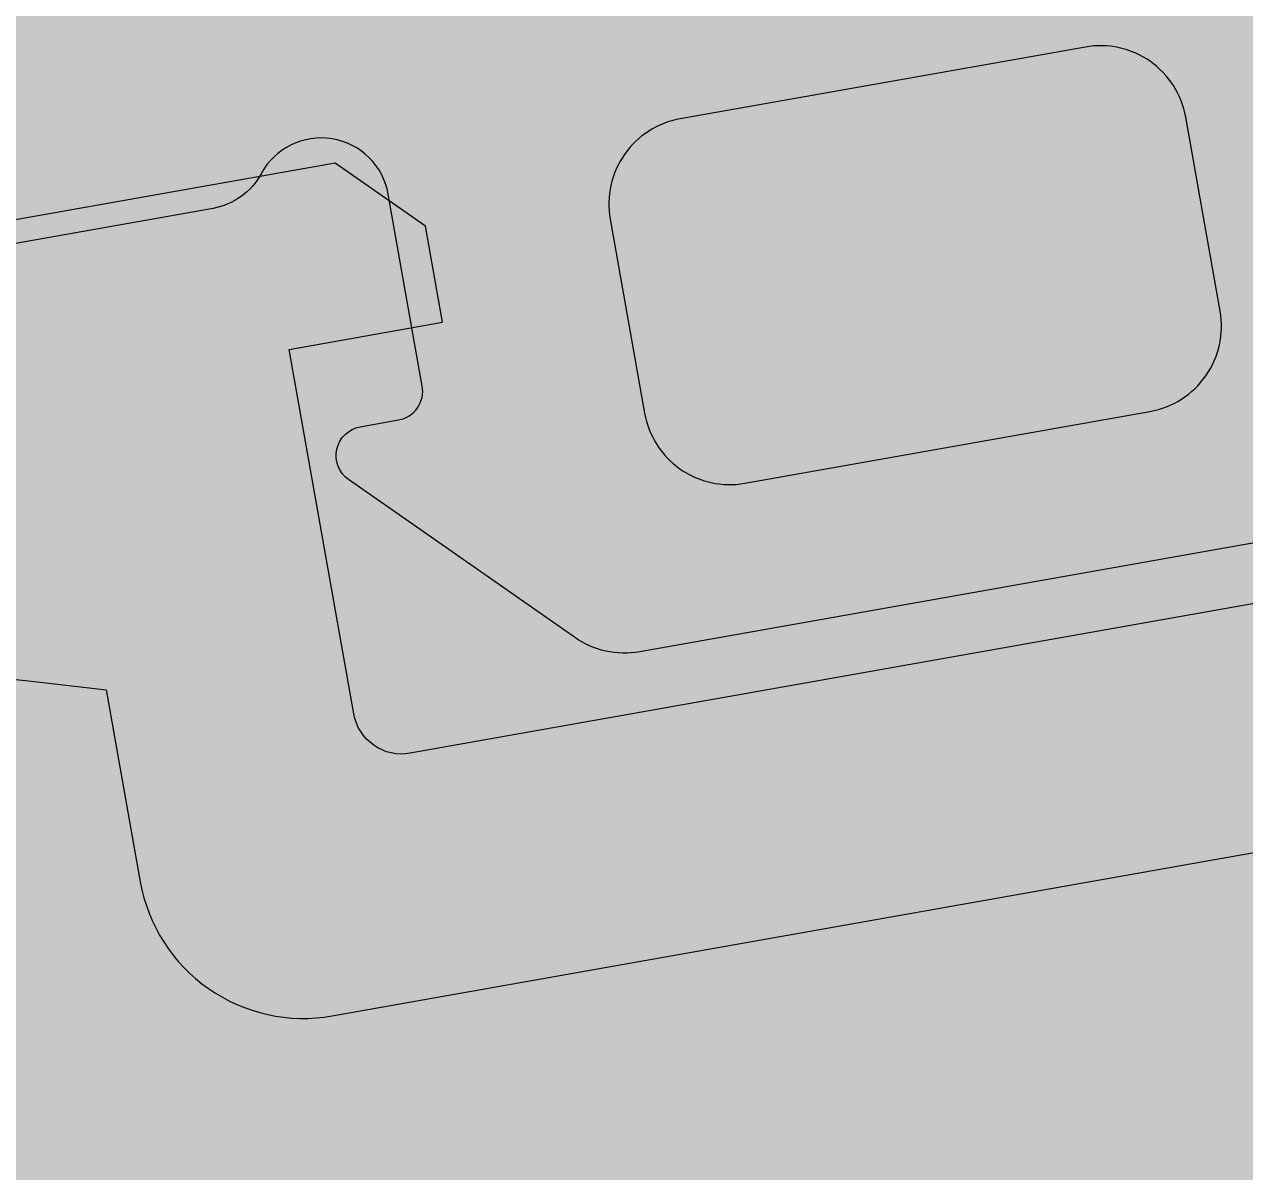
# Model space of a CAD drawing. Header units: millimetres. Extents: x 0 to 9483559, y -180456 to 305735.
# Drawn here: x 457304.74 to 457312.38, y 26991.91 to 26999.09 of the extents above; entities that cross this region are included whole.
import ezdxf
from ezdxf.enums import TextEntityAlignment as Align

# ---------------------------------------------------------------- set-up
doc = ezdxf.new("R2018")
doc.units = ezdxf.units.MM
for name, color, linetype, lineweight in [('АР_Маркер экспликации', 239, 'Continuous', 13), ('АР_Номер помещения', 250, 'Continuous', 9), ('АР_Размеры', 175, 'Continuous', 9), ('АР_Сущ Несущая стена', 250, 'Continuous', 50)]:
    doc.layers.add(name, color=color, linetype=linetype, lineweight=lineweight)
doc.layers.add('АР_Названия помещений', color=124, linetype='Continuous', lineweight=5, plot=False)
doc.layers.add('АР_Помещения_площадь', color=19, linetype='Continuous', lineweight=9, plot=False)
doc.styles.add('ISOCPEUR', font='', dxfattribs={"height": 250})
doc.styles.get("Standard").update_dxf_attribs({"font": 'GOST.TTF'})
doc.styles.get('ISOCPEUR').set_extended_font_data('ISOCPEUR', italic=True)

# ---------------------------------------------------------------- blocks, each defined once
blk = doc.blocks.new('*U333')
at = {"color": 7, "style": 'ISOCPEUR', "width": 0.7, "flags": 1}
blk.add_attdef('КАТЕГОРИЯ', (-499.1655, -2092.1864), '', height=250, dxfattribs=at)
at = {"layer": 'АР_Номер помещения', "color": 7, "style": 'ISOCPEUR', "width": 0.7}
blk.add_attdef('НОМЕР_ПОМЕЩЕНИЯ', text='', height=300, dxfattribs=at).set_placement((-13874.5004, 6637.5515), align=Align.MIDDLE_CENTER)
at = {"layer": 'АР_Помещения_площадь', "color": 7, "lineweight": 30, "width": 0.7, "flags": 104}
blk.add_attdef('ИМЯ_ПОМЕЩЕНИЯ', text='', height=100, dxfattribs=at).set_placement((157.6277, 1217.1414), align=Align.MIDDLE_CENTER)
at = {"layer": 'АР_Помещения_площадь', "color": 7, "style": 'ISOCPEUR', "width": 0.7}
blk.add_attdef('ПЛОЩАДЬ_ПОМЕЩЕНИЯ', text='', height=200, dxfattribs=at).set_placement((-12654.5821, 407.6716), align=Align.MIDDLE_RIGHT)
blk = doc.blocks.new('*U327')
at = {"color": 7, "style": 'ISOCPEUR', "width": 0.7, "flags": 1}
blk.add_attdef('КАТЕГОРИЯ', (-499.1655, -2092.1864), '', height=250, dxfattribs=at)
at = {"layer": 'АР_Номер помещения', "color": 7, "style": 'ISOCPEUR', "width": 0.7}
blk.add_attdef('НОМЕР_ПОМЕЩЕНИЯ', text='', height=300, dxfattribs=at).set_placement((-17424.9012, 1870.773), align=Align.MIDDLE_CENTER)
at = {"layer": 'АР_Помещения_площадь', "color": 7, "lineweight": 30, "width": 0.7, "flags": 104}
blk.add_attdef('ИМЯ_ПОМЕЩЕНИЯ', text='', height=100, dxfattribs=at).set_placement((157.6277, 1217.1414), align=Align.MIDDLE_CENTER)
at = {"layer": 'АР_Помещения_площадь', "color": 7, "style": 'ISOCPEUR', "width": 0.7}
blk.add_attdef('ПЛОЩАДЬ_ПОМЕЩЕНИЯ', text='', height=200, dxfattribs=at).set_placement((-12452.8113, 399.3563), align=Align.MIDDLE_RIGHT)

msp = doc.modelspace()

# ---------------------------------------------------------------- linework, layer by layer
at = {"layer": 'АР_Размеры', "color": 5, "lineweight": 9, "ltscale": 100, "transparency": 33554687}
for points in [[(457316.9275, 26989.6024), (457317.8209, 26994.3422, 0.249629), (457317.6749, 26994.8367), (457316.7844, 26995.6695, -0.267349), (457316.5249, 26996.6707), (457317.356, 26999.6659, 0.551224), (457317.009, 27000.0469), (457313.6475, 26999.4512), (457313.1324, 26998.8646), (457313.2388, 26998.2643), (457314.3193, 26998.4558), (457314.5959, 26996.8952, -0.414326), (457313.7562, 26995.6938), (457307.1534, 26994.5235, -0.414362), (457306.8001, 26994.7705), (457306.3958, 26997.0514), (457307.3562, 26997.2217), (457307.2498, 26997.8219), (457306.6845, 26998.217), (457267.0624, 26991.1945)], [(457316.9275, 26989.6024), (457317.8209, 26994.3422, 0.249629), (457317.6749, 26994.8367), (457316.7844, 26995.6695, -0.267349), (457316.5249, 26996.6707), (457317.356, 26999.6659, 0.551224), (457317.009, 27000.0469), (457313.6475, 26999.4512), (457313.1324, 26998.8646), (457313.2388, 26998.2643), (457314.3193, 26998.4558), (457314.5959, 26996.8952, -0.414326), (457313.7562, 26995.6938), (457307.1534, 26994.5235, -0.414362), (457306.8001, 26994.7705), (457306.3958, 26997.0514), (457307.3562, 26997.2217), (457307.2498, 26997.8219), (457306.6845, 26998.217), (457267.0624, 26991.1945)], [(457316.9275, 26989.6024), (457317.8209, 26994.3422, 0.249629), (457317.6749, 26994.8367), (457316.7844, 26995.6695, -0.267349), (457316.5249, 26996.6707), (457317.356, 26999.6659, 0.551224), (457317.009, 27000.0469), (457313.6475, 26999.4512), (457313.1324, 26998.8646), (457313.2388, 26998.2643), (457314.3193, 26998.4558), (457314.5959, 26996.8952, -0.414326), (457313.7562, 26995.6938), (457307.1534, 26994.5235, -0.414362), (457306.8001, 26994.7705), (457306.3958, 26997.0514), (457307.3562, 26997.2217), (457307.2498, 26997.8219), (457306.6845, 26998.217), (457267.0624, 26991.1945)], [(457316.9275, 26989.6024), (457317.8209, 26994.3422, 0.249629), (457317.6749, 26994.8367), (457316.7844, 26995.6695, -0.267349), (457316.5249, 26996.6707), (457317.356, 26999.6659, 0.551224), (457317.009, 27000.0469), (457313.6475, 26999.4512), (457313.1324, 26998.8646), (457313.2388, 26998.2643), (457314.3193, 26998.4558), (457314.5959, 26996.8952, -0.414326), (457313.7562, 26995.6938), (457307.1534, 26994.5235, -0.414362), (457306.8001, 26994.7705), (457306.3958, 26997.0514), (457307.3562, 26997.2217), (457307.2498, 26997.8219), (457306.6845, 26998.217), (457267.0624, 26991.1945)], [(457316.9275, 26989.6024), (457317.8209, 26994.3422, 0.249629), (457317.6749, 26994.8367), (457316.7844, 26995.6695, -0.267349), (457316.5249, 26996.6707), (457317.356, 26999.6659, 0.551224), (457317.009, 27000.0469), (457313.6475, 26999.4512), (457313.1324, 26998.8646), (457313.2388, 26998.2643), (457314.3193, 26998.4558), (457314.5959, 26996.8952, -0.414326), (457313.7562, 26995.6938), (457307.1534, 26994.5235, -0.414362), (457306.8001, 26994.7705), (457306.3958, 26997.0514), (457307.3562, 26997.2217), (457307.2498, 26997.8219), (457306.6845, 26998.217), (457267.0624, 26991.1945)], [(457316.9275, 26989.6024), (457317.8209, 26994.3422, 0.249629), (457317.6749, 26994.8367), (457316.7844, 26995.6695, -0.267349), (457316.5249, 26996.6707), (457317.356, 26999.6659, 0.551224), (457317.009, 27000.0469), (457313.6475, 26999.4512), (457313.1324, 26998.8646), (457313.2388, 26998.2643), (457314.3193, 26998.4558), (457314.5959, 26996.8952, -0.414326), (457313.7562, 26995.6938), (457307.1534, 26994.5235, -0.414362), (457306.8001, 26994.7705), (457306.3958, 26997.0514), (457307.3562, 26997.2217), (457307.2498, 26997.8219), (457306.6845, 26998.217), (457267.0624, 26991.1945)], [(457316.9275, 26989.6024), (457317.8209, 26994.3422, 0.249629), (457317.6749, 26994.8367), (457316.7844, 26995.6695, -0.267349), (457316.5249, 26996.6707), (457317.356, 26999.6659, 0.551224), (457317.009, 27000.0469), (457313.6475, 26999.4512), (457313.1324, 26998.8646), (457313.2388, 26998.2643), (457314.3193, 26998.4558), (457314.5959, 26996.8952, -0.414326), (457313.7562, 26995.6938), (457307.1534, 26994.5235, -0.414362), (457306.8001, 26994.7705), (457306.3958, 26997.0514), (457307.3562, 26997.2217), (457307.2498, 26997.8219), (457306.6845, 26998.217), (457267.0624, 26991.1945)], [(457316.9275, 26989.6024), (457317.8209, 26994.3422, 0.249629), (457317.6749, 26994.8367), (457316.7844, 26995.6695, -0.267349), (457316.5249, 26996.6707), (457317.356, 26999.6659, 0.551224), (457317.009, 27000.0469), (457313.6475, 26999.4512), (457313.1324, 26998.8646), (457313.2388, 26998.2643), (457314.3193, 26998.4558), (457314.5959, 26996.8952, -0.414326), (457313.7562, 26995.6938), (457307.1534, 26994.5235, -0.414362), (457306.8001, 26994.7705), (457306.3958, 26997.0514), (457307.3562, 26997.2217), (457307.2498, 26997.8219), (457306.6845, 26998.217), (457267.0624, 26991.1945)], [(457316.9275, 26989.6024), (457317.8209, 26994.3422, 0.249629), (457317.6749, 26994.8367), (457316.7844, 26995.6695, -0.267349), (457316.5249, 26996.6707), (457317.356, 26999.6659, 0.551224), (457317.009, 27000.0469), (457313.6475, 26999.4512), (457313.1324, 26998.8646), (457313.2388, 26998.2643), (457314.3193, 26998.4558), (457314.5959, 26996.8952, -0.414326), (457313.7562, 26995.6938), (457307.1534, 26994.5235, -0.414362), (457306.8001, 26994.7705), (457306.3958, 26997.0514), (457307.3562, 26997.2217), (457307.2498, 26997.8219), (457306.6845, 26998.217), (457267.0624, 26991.1945)], [(457316.9275, 26989.6024), (457317.8209, 26994.3422, 0.249629), (457317.6749, 26994.8367), (457316.7844, 26995.6695, -0.267349), (457316.5249, 26996.6707), (457317.356, 26999.6659, 0.551224), (457317.009, 27000.0469), (457313.6475, 26999.4512), (457313.1324, 26998.8646), (457313.2388, 26998.2643), (457314.3193, 26998.4558), (457314.5959, 26996.8952, -0.414326), (457313.7562, 26995.6938), (457307.1534, 26994.5235, -0.414362), (457306.8001, 26994.7705), (457306.3958, 26997.0514), (457307.3562, 26997.2217), (457307.2498, 26997.8219), (457306.6845, 26998.217), (457267.0624, 26991.1945)], [(457316.9275, 26989.6024), (457317.8209, 26994.3422, 0.249629), (457317.6749, 26994.8367), (457316.7844, 26995.6695, -0.267349), (457316.5249, 26996.6707), (457317.356, 26999.6659, 0.551224), (457317.009, 27000.0469), (457313.6475, 26999.4512), (457313.1324, 26998.8646), (457313.2388, 26998.2643), (457314.3193, 26998.4558), (457314.5959, 26996.8952, -0.414326), (457313.7562, 26995.6938), (457307.1534, 26994.5235, -0.414362), (457306.8001, 26994.7705), (457306.3958, 26997.0514), (457307.3562, 26997.2217), (457307.2498, 26997.8219), (457306.6845, 26998.217), (457267.0624, 26991.1945)], [(457316.9275, 26989.6024), (457317.8209, 26994.3422, 0.249629), (457317.6749, 26994.8367), (457316.7844, 26995.6695, -0.267349), (457316.5249, 26996.6707), (457317.356, 26999.6659, 0.551224), (457317.009, 27000.0469), (457313.6475, 26999.4512), (457313.1324, 26998.8646), (457313.2388, 26998.2643), (457314.3193, 26998.4558), (457314.5959, 26996.8952, -0.414326), (457313.7562, 26995.6938), (457307.1534, 26994.5235, -0.414362), (457306.8001, 26994.7705), (457306.3958, 26997.0514), (457307.3562, 26997.2217), (457307.2498, 26997.8219), (457306.6845, 26998.217), (457267.0624, 26991.1945)], [(457316.9275, 26989.6024), (457317.8209, 26994.3422, 0.249629), (457317.6749, 26994.8367), (457316.7844, 26995.6695, -0.267349), (457316.5249, 26996.6707), (457317.356, 26999.6659, 0.551224), (457317.009, 27000.0469), (457313.6475, 26999.4512), (457313.1324, 26998.8646), (457313.2388, 26998.2643), (457314.3193, 26998.4558), (457314.5959, 26996.8952, -0.414326), (457313.7562, 26995.6938), (457307.1534, 26994.5235, -0.414362), (457306.8001, 26994.7705), (457306.3958, 26997.0514), (457307.3562, 26997.2217), (457307.2498, 26997.8219), (457306.6845, 26998.217), (457267.0624, 26991.1945)], [(457316.9275, 26989.6024), (457317.8209, 26994.3422, 0.249629), (457317.6749, 26994.8367), (457316.7844, 26995.6695, -0.267349), (457316.5249, 26996.6707), (457317.356, 26999.6659, 0.551224), (457317.009, 27000.0469), (457313.6475, 26999.4512), (457313.1324, 26998.8646), (457313.2388, 26998.2643), (457314.3193, 26998.4558), (457314.5959, 26996.8952, -0.414326), (457313.7562, 26995.6938), (457307.1534, 26994.5235, -0.414362), (457306.8001, 26994.7705), (457306.3958, 26997.0514), (457307.3562, 26997.2217), (457307.2498, 26997.8219), (457306.6845, 26998.217), (457267.0624, 26991.1945)], [(457316.9275, 26989.6024), (457317.8209, 26994.3422, 0.249629), (457317.6749, 26994.8367), (457316.7844, 26995.6695, -0.267349), (457316.5249, 26996.6707), (457317.356, 26999.6659, 0.551224), (457317.009, 27000.0469), (457313.6475, 26999.4512), (457313.1324, 26998.8646), (457313.2388, 26998.2643), (457314.3193, 26998.4558), (457314.5959, 26996.8952, -0.414326), (457313.7562, 26995.6938), (457307.1534, 26994.5235, -0.414362), (457306.8001, 26994.7705), (457306.3958, 26997.0514), (457307.3562, 26997.2217), (457307.2498, 26997.8219), (457306.6845, 26998.217), (457267.0624, 26991.1945)], [(457316.9275, 26989.6024), (457317.8209, 26994.3422, 0.249629), (457317.6749, 26994.8367), (457316.7844, 26995.6695, -0.267349), (457316.5249, 26996.6707), (457317.356, 26999.6659, 0.551224), (457317.009, 27000.0469), (457313.6475, 26999.4512), (457313.1324, 26998.8646), (457313.2388, 26998.2643), (457314.3193, 26998.4558), (457314.5959, 26996.8952, -0.414326), (457313.7562, 26995.6938), (457307.1534, 26994.5235, -0.414362), (457306.8001, 26994.7705), (457306.3958, 26997.0514), (457307.3562, 26997.2217), (457307.2498, 26997.8219), (457306.6845, 26998.217), (457267.0624, 26991.1945)], [(457316.9275, 26989.6024), (457317.8209, 26994.3422, 0.249629), (457317.6749, 26994.8367), (457316.7844, 26995.6695, -0.267349), (457316.5249, 26996.6707), (457317.356, 26999.6659, 0.551224), (457317.009, 27000.0469), (457313.6475, 26999.4512), (457313.1324, 26998.8646), (457313.2388, 26998.2643), (457314.3193, 26998.4558), (457314.5959, 26996.8952, -0.414326), (457313.7562, 26995.6938), (457307.1534, 26994.5235, -0.414362), (457306.8001, 26994.7705), (457306.3958, 26997.0514), (457307.3562, 26997.2217), (457307.2498, 26997.8219), (457306.6845, 26998.217), (457267.0624, 26991.1945)], [(457316.9275, 26989.6024), (457317.8209, 26994.3422, 0.249629), (457317.6749, 26994.8367), (457316.7844, 26995.6695, -0.267349), (457316.5249, 26996.6707), (457317.356, 26999.6659, 0.551224), (457317.009, 27000.0469), (457313.6475, 26999.4512), (457313.1324, 26998.8646), (457313.2388, 26998.2643), (457314.3193, 26998.4558), (457314.5959, 26996.8952, -0.414326), (457313.7562, 26995.6938), (457307.1534, 26994.5235, -0.414362), (457306.8001, 26994.7705), (457306.3958, 26997.0514), (457307.3562, 26997.2217), (457307.2498, 26997.8219), (457306.6845, 26998.217), (457267.0624, 26991.1945)], [(457316.9275, 26989.6024), (457317.8209, 26994.3422, 0.249629), (457317.6749, 26994.8367), (457316.7844, 26995.6695, -0.267349), (457316.5249, 26996.6707), (457317.356, 26999.6659, 0.551224), (457317.009, 27000.0469), (457313.6475, 26999.4512), (457313.1324, 26998.8646), (457313.2388, 26998.2643), (457314.3193, 26998.4558), (457314.5959, 26996.8952, -0.414326), (457313.7562, 26995.6938), (457307.1534, 26994.5235, -0.414362), (457306.8001, 26994.7705), (457306.3958, 26997.0514), (457307.3562, 26997.2217), (457307.2498, 26997.8219), (457306.6845, 26998.217), (457267.0624, 26991.1945)], [(457316.9275, 26989.6024), (457317.8209, 26994.3422, 0.249629), (457317.6749, 26994.8367), (457316.7844, 26995.6695, -0.267349), (457316.5249, 26996.6707), (457317.356, 26999.6659, 0.551224), (457317.009, 27000.0469), (457313.6475, 26999.4512), (457313.1324, 26998.8646), (457313.2388, 26998.2643), (457314.3193, 26998.4558), (457314.5959, 26996.8952, -0.414326), (457313.7562, 26995.6938), (457307.1534, 26994.5235, -0.414362), (457306.8001, 26994.7705), (457306.3958, 26997.0514), (457307.3562, 26997.2217), (457307.2498, 26997.8219), (457306.6845, 26998.217), (457267.0624, 26991.1945)], [(457316.9275, 26989.6024), (457317.8209, 26994.3422, 0.249629), (457317.6749, 26994.8367), (457316.7844, 26995.6695, -0.267349), (457316.5249, 26996.6707), (457317.356, 26999.6659, 0.551224), (457317.009, 27000.0469), (457313.6475, 26999.4512), (457313.1324, 26998.8646), (457313.2388, 26998.2643), (457314.3193, 26998.4558), (457314.5959, 26996.8952, -0.414326), (457313.7562, 26995.6938), (457307.1534, 26994.5235, -0.414362), (457306.8001, 26994.7705), (457306.3958, 26997.0514), (457307.3562, 26997.2217), (457307.2498, 26997.8219), (457306.6845, 26998.217), (457267.0624, 26991.1945)], [(457316.9275, 26989.6024), (457317.8209, 26994.3422, 0.249629), (457317.6749, 26994.8367), (457316.7844, 26995.6695, -0.267349), (457316.5249, 26996.6707), (457317.356, 26999.6659, 0.551224), (457317.009, 27000.0469), (457313.6475, 26999.4512), (457313.1324, 26998.8646), (457313.2388, 26998.2643), (457314.3193, 26998.4558), (457314.5959, 26996.8952, -0.414326), (457313.7562, 26995.6938), (457307.1534, 26994.5235, -0.414362), (457306.8001, 26994.7705), (457306.3958, 26997.0514), (457307.3562, 26997.2217), (457307.2498, 26997.8219), (457306.6845, 26998.217), (457267.0624, 26991.1945)], [(457316.9275, 26989.6024), (457317.8209, 26994.3422, 0.249629), (457317.6749, 26994.8367), (457316.7844, 26995.6695, -0.267349), (457316.5249, 26996.6707), (457317.356, 26999.6659, 0.551224), (457317.009, 27000.0469), (457313.6475, 26999.4512), (457313.1324, 26998.8646), (457313.2388, 26998.2643), (457314.3193, 26998.4558), (457314.5959, 26996.8952, -0.414326), (457313.7562, 26995.6938), (457307.1534, 26994.5235, -0.414362), (457306.8001, 26994.7705), (457306.3958, 26997.0514), (457307.3562, 26997.2217), (457307.2498, 26997.8219), (457306.6845, 26998.217), (457267.0624, 26991.1945)], [(457316.9275, 26989.6024), (457317.8209, 26994.3422, 0.249629), (457317.6749, 26994.8367), (457316.7844, 26995.6695, -0.267349), (457316.5249, 26996.6707), (457317.356, 26999.6659, 0.551224), (457317.009, 27000.0469), (457313.6475, 26999.4512), (457313.1324, 26998.8646), (457313.2388, 26998.2643), (457314.3193, 26998.4558), (457314.5959, 26996.8952, -0.414326), (457313.7562, 26995.6938), (457307.1534, 26994.5235, -0.414362), (457306.8001, 26994.7705), (457306.3958, 26997.0514), (457307.3562, 26997.2217), (457307.2498, 26997.8219), (457306.6845, 26998.217), (457267.0624, 26991.1945)], [(457316.9275, 26989.6024), (457317.8209, 26994.3422, 0.249629), (457317.6749, 26994.8367), (457316.7844, 26995.6695, -0.267349), (457316.5249, 26996.6707), (457317.356, 26999.6659, 0.551224), (457317.009, 27000.0469), (457313.6475, 26999.4512), (457313.1324, 26998.8646), (457313.2388, 26998.2643), (457314.3193, 26998.4558), (457314.5959, 26996.8952, -0.414326), (457313.7562, 26995.6938), (457307.1534, 26994.5235, -0.414362), (457306.8001, 26994.7705), (457306.3958, 26997.0514), (457307.3562, 26997.2217), (457307.2498, 26997.8219), (457306.6845, 26998.217), (457267.0624, 26991.1945)], [(457316.9275, 26989.6024), (457317.8209, 26994.3422, 0.249629), (457317.6749, 26994.8367), (457316.7844, 26995.6695, -0.267349), (457316.5249, 26996.6707), (457317.356, 26999.6659, 0.551224), (457317.009, 27000.0469), (457313.6475, 26999.4512), (457313.1324, 26998.8646), (457313.2388, 26998.2643), (457314.3193, 26998.4558), (457314.5959, 26996.8952, -0.414326), (457313.7562, 26995.6938), (457307.1534, 26994.5235, -0.414362), (457306.8001, 26994.7705), (457306.3958, 26997.0514), (457307.3562, 26997.2217), (457307.2498, 26997.8219), (457306.6845, 26998.217), (457267.0624, 26991.1945)], [(457316.9275, 26989.6024), (457317.8209, 26994.3422, 0.249629), (457317.6749, 26994.8367), (457316.7844, 26995.6695, -0.267349), (457316.5249, 26996.6707), (457317.356, 26999.6659, 0.551224), (457317.009, 27000.0469), (457313.6475, 26999.4512), (457313.1324, 26998.8646), (457313.2388, 26998.2643), (457314.3193, 26998.4558), (457314.5959, 26996.8952, -0.414326), (457313.7562, 26995.6938), (457307.1534, 26994.5235, -0.414362), (457306.8001, 26994.7705), (457306.3958, 26997.0514), (457307.3562, 26997.2217), (457307.2498, 26997.8219), (457306.6845, 26998.217), (457267.0624, 26991.1945)], [(457316.9275, 26989.6024), (457317.8209, 26994.3422, 0.249629), (457317.6749, 26994.8367), (457316.7844, 26995.6695, -0.267349), (457316.5249, 26996.6707), (457317.356, 26999.6659, 0.551224), (457317.009, 27000.0469), (457313.6475, 26999.4512), (457313.1324, 26998.8646), (457313.2388, 26998.2643), (457314.3193, 26998.4558), (457314.5959, 26996.8952, -0.414326), (457313.7562, 26995.6938), (457307.1534, 26994.5235, -0.414362), (457306.8001, 26994.7705), (457306.3958, 26997.0514), (457307.3562, 26997.2217), (457307.2498, 26997.8219), (457306.6845, 26998.217), (457267.0624, 26991.1945)], [(457316.9275, 26989.6024), (457317.8209, 26994.3422, 0.249629), (457317.6749, 26994.8367), (457316.7844, 26995.6695, -0.267349), (457316.5249, 26996.6707), (457317.356, 26999.6659, 0.551224), (457317.009, 27000.0469), (457313.6475, 26999.4512), (457313.1324, 26998.8646), (457313.2388, 26998.2643), (457314.3193, 26998.4558), (457314.5959, 26996.8952, -0.414326), (457313.7562, 26995.6938), (457307.1534, 26994.5235, -0.414362), (457306.8001, 26994.7705), (457306.3958, 26997.0514), (457307.3562, 26997.2217), (457307.2498, 26997.8219), (457306.6845, 26998.217), (457267.0624, 26991.1945)], [(457316.9275, 26989.6024), (457317.8209, 26994.3422, 0.249629), (457317.6749, 26994.8367), (457316.7844, 26995.6695, -0.267349), (457316.5249, 26996.6707), (457317.356, 26999.6659, 0.551224), (457317.009, 27000.0469), (457313.6475, 26999.4512), (457313.1324, 26998.8646), (457313.2388, 26998.2643), (457314.3193, 26998.4558), (457314.5959, 26996.8952, -0.414326), (457313.7562, 26995.6938), (457307.1534, 26994.5235, -0.414362), (457306.8001, 26994.7705), (457306.3958, 26997.0514), (457307.3562, 26997.2217), (457307.2498, 26997.8219), (457306.6845, 26998.217), (457267.0624, 26991.1945)], [(457316.9275, 26989.6024), (457317.8209, 26994.3422, 0.249629), (457317.6749, 26994.8367), (457316.7844, 26995.6695, -0.267349), (457316.5249, 26996.6707), (457317.356, 26999.6659, 0.551224), (457317.009, 27000.0469), (457313.6475, 26999.4512), (457313.1324, 26998.8646), (457313.2388, 26998.2643), (457314.3193, 26998.4558), (457314.5959, 26996.8952, -0.414326), (457313.7562, 26995.6938), (457307.1534, 26994.5235, -0.414362), (457306.8001, 26994.7705), (457306.3958, 26997.0514), (457307.3562, 26997.2217), (457307.2498, 26997.8219), (457306.6845, 26998.217), (457267.0624, 26991.1945)], [(457316.9275, 26989.6024), (457317.8209, 26994.3422, 0.249629), (457317.6749, 26994.8367), (457316.7844, 26995.6695, -0.267349), (457316.5249, 26996.6707), (457317.356, 26999.6659, 0.551224), (457317.009, 27000.0469), (457313.6475, 26999.4512), (457313.1324, 26998.8646), (457313.2388, 26998.2643), (457314.3193, 26998.4558), (457314.5959, 26996.8952, -0.414326), (457313.7562, 26995.6938), (457307.1534, 26994.5235, -0.414362), (457306.8001, 26994.7705), (457306.3958, 26997.0514), (457307.3562, 26997.2217), (457307.2498, 26997.8219), (457306.6845, 26998.217), (457267.0624, 26991.1945)], [(457312.6726, 26995.8826), (457308.5909, 26995.1592, -0.198883), (457308.1808, 26995.2497), (457306.7676, 26996.2375, -0.668339), (457306.8404, 26996.5675), (457307.0805, 26996.61, 0.4144), (457307.2287, 26996.822), (457307.0159, 26998.0225, 0.710202), (457306.2204, 26998.1512, -0.228696), (457305.9196, 26997.9341), (457296.7461, 26996.3083, -0.414362)], [(457312.6726, 26995.8826), (457308.5909, 26995.1592, -0.198883), (457308.1808, 26995.2497), (457306.7676, 26996.2375, -0.668339), (457306.8404, 26996.5675), (457307.0805, 26996.61, 0.4144), (457307.2287, 26996.822), (457307.0159, 26998.0225, 0.710202), (457306.2204, 26998.1512, -0.228696), (457305.9196, 26997.9341), (457296.7461, 26996.3083, -0.414362)], [(457312.6726, 26995.8826), (457308.5909, 26995.1592, -0.198883), (457308.1808, 26995.2497), (457306.7676, 26996.2375, -0.668339), (457306.8404, 26996.5675), (457307.0805, 26996.61, 0.4144), (457307.2287, 26996.822), (457307.0159, 26998.0225, 0.710202), (457306.2204, 26998.1512, -0.228696), (457305.9196, 26997.9341), (457296.7461, 26996.3083, -0.414362)], [(457312.6726, 26995.8826), (457308.5909, 26995.1592, -0.198883), (457308.1808, 26995.2497), (457306.7676, 26996.2375, -0.668339), (457306.8404, 26996.5675), (457307.0805, 26996.61, 0.4144), (457307.2287, 26996.822), (457307.0159, 26998.0225, 0.710202), (457306.2204, 26998.1512, -0.228696), (457305.9196, 26997.9341), (457296.7461, 26996.3083, -0.414362)], [(457312.6726, 26995.8826), (457308.5909, 26995.1592, -0.198883), (457308.1808, 26995.2497), (457306.7676, 26996.2375, -0.668339), (457306.8404, 26996.5675), (457307.0805, 26996.61, 0.4144), (457307.2287, 26996.822), (457307.0159, 26998.0225, 0.710202), (457306.2204, 26998.1512, -0.228696), (457305.9196, 26997.9341), (457296.7461, 26996.3083, -0.414362)], [(457312.6726, 26995.8826), (457308.5909, 26995.1592, -0.198883), (457308.1808, 26995.2497), (457306.7676, 26996.2375, -0.668339), (457306.8404, 26996.5675), (457307.0805, 26996.61, 0.4144), (457307.2287, 26996.822), (457307.0159, 26998.0225, 0.710202), (457306.2204, 26998.1512, -0.228696), (457305.9196, 26997.9341), (457296.7461, 26996.3083, -0.414362)], [(457312.6726, 26995.8826), (457308.5909, 26995.1592, -0.198883), (457308.1808, 26995.2497), (457306.7676, 26996.2375, -0.668339), (457306.8404, 26996.5675), (457307.0805, 26996.61, 0.4144), (457307.2287, 26996.822), (457307.0159, 26998.0225, 0.710202), (457306.2204, 26998.1512, -0.228696), (457305.9196, 26997.9341), (457296.7461, 26996.3083, -0.414362)], [(457312.6726, 26995.8826), (457308.5909, 26995.1592, -0.198883), (457308.1808, 26995.2497), (457306.7676, 26996.2375, -0.668339), (457306.8404, 26996.5675), (457307.0805, 26996.61, 0.4144), (457307.2287, 26996.822), (457307.0159, 26998.0225, 0.710202), (457306.2204, 26998.1512, -0.228696), (457305.9196, 26997.9341), (457296.7461, 26996.3083, -0.414362)], [(457312.6726, 26995.8826), (457308.5909, 26995.1592, -0.198883), (457308.1808, 26995.2497), (457306.7676, 26996.2375, -0.668339), (457306.8404, 26996.5675), (457307.0805, 26996.61, 0.4144), (457307.2287, 26996.822), (457307.0159, 26998.0225, 0.710202), (457306.2204, 26998.1512, -0.228696), (457305.9196, 26997.9341), (457296.7461, 26996.3083, -0.414362)], [(457312.6726, 26995.8826), (457308.5909, 26995.1592, -0.198883), (457308.1808, 26995.2497), (457306.7676, 26996.2375, -0.668339), (457306.8404, 26996.5675), (457307.0805, 26996.61, 0.4144), (457307.2287, 26996.822), (457307.0159, 26998.0225, 0.710202), (457306.2204, 26998.1512, -0.228696), (457305.9196, 26997.9341), (457296.7461, 26996.3083, -0.414362)], [(457312.6726, 26995.8826), (457308.5909, 26995.1592, -0.198883), (457308.1808, 26995.2497), (457306.7676, 26996.2375, -0.668339), (457306.8404, 26996.5675), (457307.0805, 26996.61, 0.4144), (457307.2287, 26996.822), (457307.0159, 26998.0225, 0.710202), (457306.2204, 26998.1512, -0.228696), (457305.9196, 26997.9341), (457296.7461, 26996.3083, -0.414362)], [(457312.6726, 26995.8826), (457308.5909, 26995.1592, -0.198883), (457308.1808, 26995.2497), (457306.7676, 26996.2375, -0.668339), (457306.8404, 26996.5675), (457307.0805, 26996.61, 0.4144), (457307.2287, 26996.822), (457307.0159, 26998.0225, 0.710202), (457306.2204, 26998.1512, -0.228696), (457305.9196, 26997.9341), (457296.7461, 26996.3083, -0.414362)], [(457312.6726, 26995.8826), (457308.5909, 26995.1592, -0.198883), (457308.1808, 26995.2497), (457306.7676, 26996.2375, -0.668339), (457306.8404, 26996.5675), (457307.0805, 26996.61, 0.4144), (457307.2287, 26996.822), (457307.0159, 26998.0225, 0.710202), (457306.2204, 26998.1512, -0.228696), (457305.9196, 26997.9341), (457296.7461, 26996.3083, -0.414362)], [(457312.6726, 26995.8826), (457308.5909, 26995.1592, -0.198883), (457308.1808, 26995.2497), (457306.7676, 26996.2375, -0.668339), (457306.8404, 26996.5675), (457307.0805, 26996.61, 0.4144), (457307.2287, 26996.822), (457307.0159, 26998.0225, 0.710202), (457306.2204, 26998.1512, -0.228696), (457305.9196, 26997.9341), (457296.7461, 26996.3083, -0.414362)], [(457312.6726, 26995.8826), (457308.5909, 26995.1592, -0.198883), (457308.1808, 26995.2497), (457306.7676, 26996.2375, -0.668339), (457306.8404, 26996.5675), (457307.0805, 26996.61, 0.4144), (457307.2287, 26996.822), (457307.0159, 26998.0225, 0.710202), (457306.2204, 26998.1512, -0.228696), (457305.9196, 26997.9341), (457296.7461, 26996.3083, -0.414362)], [(457312.6726, 26995.8826), (457308.5909, 26995.1592, -0.198883), (457308.1808, 26995.2497), (457306.7676, 26996.2375, -0.668339), (457306.8404, 26996.5675), (457307.0805, 26996.61, 0.4144), (457307.2287, 26996.822), (457307.0159, 26998.0225, 0.710202), (457306.2204, 26998.1512, -0.228696), (457305.9196, 26997.9341), (457296.7461, 26996.3083, -0.414362)], [(457312.6726, 26995.8826), (457308.5909, 26995.1592, -0.198883), (457308.1808, 26995.2497), (457306.7676, 26996.2375, -0.668339), (457306.8404, 26996.5675), (457307.0805, 26996.61, 0.4144), (457307.2287, 26996.822), (457307.0159, 26998.0225, 0.710202), (457306.2204, 26998.1512, -0.228696), (457305.9196, 26997.9341), (457296.7461, 26996.3083, -0.414362)], [(457312.6726, 26995.8826), (457308.5909, 26995.1592, -0.198883), (457308.1808, 26995.2497), (457306.7676, 26996.2375, -0.668339), (457306.8404, 26996.5675), (457307.0805, 26996.61, 0.4144), (457307.2287, 26996.822), (457307.0159, 26998.0225, 0.710202), (457306.2204, 26998.1512, -0.228696), (457305.9196, 26997.9341), (457296.7461, 26996.3083, -0.414362)], [(457312.6726, 26995.8826), (457308.5909, 26995.1592, -0.198883), (457308.1808, 26995.2497), (457306.7676, 26996.2375, -0.668339), (457306.8404, 26996.5675), (457307.0805, 26996.61, 0.4144), (457307.2287, 26996.822), (457307.0159, 26998.0225, 0.710202), (457306.2204, 26998.1512, -0.228696), (457305.9196, 26997.9341), (457296.7461, 26996.3083, -0.414362)], [(457312.6726, 26995.8826), (457308.5909, 26995.1592, -0.198883), (457308.1808, 26995.2497), (457306.7676, 26996.2375, -0.668339), (457306.8404, 26996.5675), (457307.0805, 26996.61, 0.4144), (457307.2287, 26996.822), (457307.0159, 26998.0225, 0.710202), (457306.2204, 26998.1512, -0.228696), (457305.9196, 26997.9341), (457296.7461, 26996.3083, -0.414362)], [(457312.6726, 26995.8826), (457308.5909, 26995.1592, -0.198883), (457308.1808, 26995.2497), (457306.7676, 26996.2375, -0.668339), (457306.8404, 26996.5675), (457307.0805, 26996.61, 0.4144), (457307.2287, 26996.822), (457307.0159, 26998.0225, 0.710202), (457306.2204, 26998.1512, -0.228696), (457305.9196, 26997.9341), (457296.7461, 26996.3083, -0.414362)], [(457312.6726, 26995.8826), (457308.5909, 26995.1592, -0.198883), (457308.1808, 26995.2497), (457306.7676, 26996.2375, -0.668339), (457306.8404, 26996.5675), (457307.0805, 26996.61, 0.4144), (457307.2287, 26996.822), (457307.0159, 26998.0225, 0.710202), (457306.2204, 26998.1512, -0.228696), (457305.9196, 26997.9341), (457296.7461, 26996.3083, -0.414362)], [(457312.6726, 26995.8826), (457308.5909, 26995.1592, -0.198883), (457308.1808, 26995.2497), (457306.7676, 26996.2375, -0.668339), (457306.8404, 26996.5675), (457307.0805, 26996.61, 0.4144), (457307.2287, 26996.822), (457307.0159, 26998.0225, 0.710202), (457306.2204, 26998.1512, -0.228696), (457305.9196, 26997.9341), (457296.7461, 26996.3083, -0.414362)], [(457312.6726, 26995.8826), (457308.5909, 26995.1592, -0.198883), (457308.1808, 26995.2497), (457306.7676, 26996.2375, -0.668339), (457306.8404, 26996.5675), (457307.0805, 26996.61, 0.4144), (457307.2287, 26996.822), (457307.0159, 26998.0225, 0.710202), (457306.2204, 26998.1512, -0.228696), (457305.9196, 26997.9341), (457296.7461, 26996.3083, -0.414362)], [(457312.6726, 26995.8826), (457308.5909, 26995.1592, -0.198883), (457308.1808, 26995.2497), (457306.7676, 26996.2375, -0.668339), (457306.8404, 26996.5675), (457307.0805, 26996.61, 0.4144), (457307.2287, 26996.822), (457307.0159, 26998.0225, 0.710202), (457306.2204, 26998.1512, -0.228696), (457305.9196, 26997.9341), (457296.7461, 26996.3083, -0.414362)], [(457312.6726, 26995.8826), (457308.5909, 26995.1592, -0.198883), (457308.1808, 26995.2497), (457306.7676, 26996.2375, -0.668339), (457306.8404, 26996.5675), (457307.0805, 26996.61, 0.4144), (457307.2287, 26996.822), (457307.0159, 26998.0225, 0.710202), (457306.2204, 26998.1512, -0.228696), (457305.9196, 26997.9341), (457296.7461, 26996.3083, -0.414362)], [(457312.6726, 26995.8826), (457308.5909, 26995.1592, -0.198883), (457308.1808, 26995.2497), (457306.7676, 26996.2375, -0.668339), (457306.8404, 26996.5675), (457307.0805, 26996.61, 0.4144), (457307.2287, 26996.822), (457307.0159, 26998.0225, 0.710202), (457306.2204, 26998.1512, -0.228696), (457305.9196, 26997.9341), (457296.7461, 26996.3083, -0.414362)], [(457312.6726, 26995.8826), (457308.5909, 26995.1592, -0.198883), (457308.1808, 26995.2497), (457306.7676, 26996.2375, -0.668339), (457306.8404, 26996.5675), (457307.0805, 26996.61, 0.4144), (457307.2287, 26996.822), (457307.0159, 26998.0225, 0.710202), (457306.2204, 26998.1512, -0.228696), (457305.9196, 26997.9341), (457296.7461, 26996.3083, -0.414362)], [(457312.6726, 26995.8826), (457308.5909, 26995.1592, -0.198883), (457308.1808, 26995.2497), (457306.7676, 26996.2375, -0.668339), (457306.8404, 26996.5675), (457307.0805, 26996.61, 0.4144), (457307.2287, 26996.822), (457307.0159, 26998.0225, 0.710202), (457306.2204, 26998.1512, -0.228696), (457305.9196, 26997.9341), (457296.7461, 26996.3083, -0.414362)], [(457312.6726, 26995.8826), (457308.5909, 26995.1592, -0.198883), (457308.1808, 26995.2497), (457306.7676, 26996.2375, -0.668339), (457306.8404, 26996.5675), (457307.0805, 26996.61, 0.4144), (457307.2287, 26996.822), (457307.0159, 26998.0225, 0.710202), (457306.2204, 26998.1512, -0.228696), (457305.9196, 26997.9341), (457296.7461, 26996.3083, -0.414362)], [(457312.6726, 26995.8826), (457308.5909, 26995.1592, -0.198883), (457308.1808, 26995.2497), (457306.7676, 26996.2375, -0.668339), (457306.8404, 26996.5675), (457307.0805, 26996.61, 0.4144), (457307.2287, 26996.822), (457307.0159, 26998.0225, 0.710202), (457306.2204, 26998.1512, -0.228696), (457305.9196, 26997.9341), (457296.7461, 26996.3083, -0.414362)], [(457277.2407, 26991.0692), (457286.9649, 26992.7927), (457287.1412, 26993.1954), (457287.5651, 26992.8991), (457297.1693, 26994.6013, -0.082799), (457305.2514, 26994.9203), (457305.4642, 26993.7198, 0.414326), (457306.6656, 26992.8802), (457313.9887, 26994.1781, -0.414326), (457315.1901, 26993.3385), (457315.8498, 26989.6169, 0.827043)], [(457277.2407, 26991.0692), (457286.9649, 26992.7927), (457287.1412, 26993.1954), (457287.5651, 26992.8991), (457297.1693, 26994.6013, -0.082799), (457305.2514, 26994.9203), (457305.4642, 26993.7198, 0.414326), (457306.6656, 26992.8802), (457313.9887, 26994.1781, -0.414326), (457315.1901, 26993.3385), (457315.8498, 26989.6169, 0.827043)], [(457277.2407, 26991.0692), (457286.9649, 26992.7927), (457287.1412, 26993.1954), (457287.5651, 26992.8991), (457297.1693, 26994.6013, -0.082799), (457305.2514, 26994.9203), (457305.4642, 26993.7198, 0.414326), (457306.6656, 26992.8802), (457313.9887, 26994.1781, -0.414326), (457315.1901, 26993.3385), (457315.8498, 26989.6169, 0.827043)], [(457277.2407, 26991.0692), (457286.9649, 26992.7927), (457287.1412, 26993.1954), (457287.5651, 26992.8991), (457297.1693, 26994.6013, -0.082799), (457305.2514, 26994.9203), (457305.4642, 26993.7198, 0.414326), (457306.6656, 26992.8802), (457313.9887, 26994.1781, -0.414326), (457315.1901, 26993.3385), (457315.8498, 26989.6169, 0.827043)], [(457277.2407, 26991.0692), (457286.9649, 26992.7927), (457287.1412, 26993.1954), (457287.5651, 26992.8991), (457297.1693, 26994.6013, -0.082799), (457305.2514, 26994.9203), (457305.4642, 26993.7198, 0.414326), (457306.6656, 26992.8802), (457313.9887, 26994.1781, -0.414326), (457315.1901, 26993.3385), (457315.8498, 26989.6169, 0.827043)], [(457277.2407, 26991.0692), (457286.9649, 26992.7927), (457287.1412, 26993.1954), (457287.5651, 26992.8991), (457297.1693, 26994.6013, -0.082799), (457305.2514, 26994.9203), (457305.4642, 26993.7198, 0.414326), (457306.6656, 26992.8802), (457313.9887, 26994.1781, -0.414326), (457315.1901, 26993.3385), (457315.8498, 26989.6169, 0.827043)], [(457277.2407, 26991.0692), (457286.9649, 26992.7927), (457287.1412, 26993.1954), (457287.5651, 26992.8991), (457297.1693, 26994.6013, -0.082799), (457305.2514, 26994.9203), (457305.4642, 26993.7198, 0.414326), (457306.6656, 26992.8802), (457313.9887, 26994.1781, -0.414326), (457315.1901, 26993.3385), (457315.8498, 26989.6169, 0.827043)], [(457277.2407, 26991.0692), (457286.9649, 26992.7927), (457287.1412, 26993.1954), (457287.5651, 26992.8991), (457297.1693, 26994.6013, -0.082799), (457305.2514, 26994.9203), (457305.4642, 26993.7198, 0.414326), (457306.6656, 26992.8802), (457313.9887, 26994.1781, -0.414326), (457315.1901, 26993.3385), (457315.8498, 26989.6169, 0.827043)], [(457277.2407, 26991.0692), (457286.9649, 26992.7927), (457287.1412, 26993.1954), (457287.5651, 26992.8991), (457297.1693, 26994.6013, -0.082799), (457305.2514, 26994.9203), (457305.4642, 26993.7198, 0.414326), (457306.6656, 26992.8802), (457313.9887, 26994.1781, -0.414326), (457315.1901, 26993.3385), (457315.8498, 26989.6169, 0.827043)], [(457277.2407, 26991.0692), (457286.9649, 26992.7927), (457287.1412, 26993.1954), (457287.5651, 26992.8991), (457297.1693, 26994.6013, -0.082799), (457305.2514, 26994.9203), (457305.4642, 26993.7198, 0.414326), (457306.6656, 26992.8802), (457313.9887, 26994.1781, -0.414326), (457315.1901, 26993.3385), (457315.8498, 26989.6169, 0.827043)], [(457277.2407, 26991.0692), (457286.9649, 26992.7927), (457287.1412, 26993.1954), (457287.5651, 26992.8991), (457297.1693, 26994.6013, -0.082799), (457305.2514, 26994.9203), (457305.4642, 26993.7198, 0.414326), (457306.6656, 26992.8802), (457313.9887, 26994.1781, -0.414326), (457315.1901, 26993.3385), (457315.8498, 26989.6169, 0.827043)], [(457277.2407, 26991.0692), (457286.9649, 26992.7927), (457287.1412, 26993.1954), (457287.5651, 26992.8991), (457297.1693, 26994.6013, -0.082799), (457305.2514, 26994.9203), (457305.4642, 26993.7198, 0.414326), (457306.6656, 26992.8802), (457313.9887, 26994.1781, -0.414326), (457315.1901, 26993.3385), (457315.8498, 26989.6169, 0.827043)], [(457277.2407, 26991.0692), (457286.9649, 26992.7927), (457287.1412, 26993.1954), (457287.5651, 26992.8991), (457297.1693, 26994.6013, -0.082799), (457305.2514, 26994.9203), (457305.4642, 26993.7198, 0.414326), (457306.6656, 26992.8802), (457313.9887, 26994.1781, -0.414326), (457315.1901, 26993.3385), (457315.8498, 26989.6169, 0.827043)], [(457277.2407, 26991.0692), (457286.9649, 26992.7927), (457287.1412, 26993.1954), (457287.5651, 26992.8991), (457297.1693, 26994.6013, -0.082799), (457305.2514, 26994.9203), (457305.4642, 26993.7198, 0.414326), (457306.6656, 26992.8802), (457313.9887, 26994.1781, -0.414326), (457315.1901, 26993.3385), (457315.8498, 26989.6169, 0.827043)], [(457277.2407, 26991.0692), (457286.9649, 26992.7927), (457287.1412, 26993.1954), (457287.5651, 26992.8991), (457297.1693, 26994.6013, -0.082799), (457305.2514, 26994.9203), (457305.4642, 26993.7198, 0.414326), (457306.6656, 26992.8802), (457313.9887, 26994.1781, -0.414326), (457315.1901, 26993.3385), (457315.8498, 26989.6169, 0.827043)], [(457277.2407, 26991.0692), (457286.9649, 26992.7927), (457287.1412, 26993.1954), (457287.5651, 26992.8991), (457297.1693, 26994.6013, -0.082799), (457305.2514, 26994.9203), (457305.4642, 26993.7198, 0.414326), (457306.6656, 26992.8802), (457313.9887, 26994.1781, -0.414326), (457315.1901, 26993.3385), (457315.8498, 26989.6169, 0.827043)], [(457277.2407, 26991.0692), (457286.9649, 26992.7927), (457287.1412, 26993.1954), (457287.5651, 26992.8991), (457297.1693, 26994.6013, -0.082799), (457305.2514, 26994.9203), (457305.4642, 26993.7198, 0.414326), (457306.6656, 26992.8802), (457313.9887, 26994.1781, -0.414326), (457315.1901, 26993.3385), (457315.8498, 26989.6169, 0.827043)], [(457277.2407, 26991.0692), (457286.9649, 26992.7927), (457287.1412, 26993.1954), (457287.5651, 26992.8991), (457297.1693, 26994.6013, -0.082799), (457305.2514, 26994.9203), (457305.4642, 26993.7198, 0.414326), (457306.6656, 26992.8802), (457313.9887, 26994.1781, -0.414326), (457315.1901, 26993.3385), (457315.8498, 26989.6169, 0.827043)], [(457277.2407, 26991.0692), (457286.9649, 26992.7927), (457287.1412, 26993.1954), (457287.5651, 26992.8991), (457297.1693, 26994.6013, -0.082799), (457305.2514, 26994.9203), (457305.4642, 26993.7198, 0.414326), (457306.6656, 26992.8802), (457313.9887, 26994.1781, -0.414326), (457315.1901, 26993.3385), (457315.8498, 26989.6169, 0.827043)], [(457277.2407, 26991.0692), (457286.9649, 26992.7927), (457287.1412, 26993.1954), (457287.5651, 26992.8991), (457297.1693, 26994.6013, -0.082799), (457305.2514, 26994.9203), (457305.4642, 26993.7198, 0.414326), (457306.6656, 26992.8802), (457313.9887, 26994.1781, -0.414326), (457315.1901, 26993.3385), (457315.8498, 26989.6169, 0.827043)], [(457277.2407, 26991.0692), (457286.9649, 26992.7927), (457287.1412, 26993.1954), (457287.5651, 26992.8991), (457297.1693, 26994.6013, -0.082799), (457305.2514, 26994.9203), (457305.4642, 26993.7198, 0.414326), (457306.6656, 26992.8802), (457313.9887, 26994.1781, -0.414326), (457315.1901, 26993.3385), (457315.8498, 26989.6169, 0.827043)], [(457277.2407, 26991.0692), (457286.9649, 26992.7927), (457287.1412, 26993.1954), (457287.5651, 26992.8991), (457297.1693, 26994.6013, -0.082799), (457305.2514, 26994.9203), (457305.4642, 26993.7198, 0.414326), (457306.6656, 26992.8802), (457313.9887, 26994.1781, -0.414326), (457315.1901, 26993.3385), (457315.8498, 26989.6169, 0.827043)], [(457277.2407, 26991.0692), (457286.9649, 26992.7927), (457287.1412, 26993.1954), (457287.5651, 26992.8991), (457297.1693, 26994.6013, -0.082799), (457305.2514, 26994.9203), (457305.4642, 26993.7198, 0.414326), (457306.6656, 26992.8802), (457313.9887, 26994.1781, -0.414326), (457315.1901, 26993.3385), (457315.8498, 26989.6169, 0.827043)], [(457277.2407, 26991.0692), (457286.9649, 26992.7927), (457287.1412, 26993.1954), (457287.5651, 26992.8991), (457297.1693, 26994.6013, -0.082799), (457305.2514, 26994.9203), (457305.4642, 26993.7198, 0.414326), (457306.6656, 26992.8802), (457313.9887, 26994.1781, -0.414326), (457315.1901, 26993.3385), (457315.8498, 26989.6169, 0.827043)], [(457277.2407, 26991.0692), (457286.9649, 26992.7927), (457287.1412, 26993.1954), (457287.5651, 26992.8991), (457297.1693, 26994.6013, -0.082799), (457305.2514, 26994.9203), (457305.4642, 26993.7198, 0.414326), (457306.6656, 26992.8802), (457313.9887, 26994.1781, -0.414326), (457315.1901, 26993.3385), (457315.8498, 26989.6169, 0.827043)], [(457277.2407, 26991.0692), (457286.9649, 26992.7927), (457287.1412, 26993.1954), (457287.5651, 26992.8991), (457297.1693, 26994.6013, -0.082799), (457305.2514, 26994.9203), (457305.4642, 26993.7198, 0.414326), (457306.6656, 26992.8802), (457313.9887, 26994.1781, -0.414326), (457315.1901, 26993.3385), (457315.8498, 26989.6169, 0.827043)], [(457277.2407, 26991.0692), (457286.9649, 26992.7927), (457287.1412, 26993.1954), (457287.5651, 26992.8991), (457297.1693, 26994.6013, -0.082799), (457305.2514, 26994.9203), (457305.4642, 26993.7198, 0.414326), (457306.6656, 26992.8802), (457313.9887, 26994.1781, -0.414326), (457315.1901, 26993.3385), (457315.8498, 26989.6169, 0.827043)], [(457277.2407, 26991.0692), (457286.9649, 26992.7927), (457287.1412, 26993.1954), (457287.5651, 26992.8991), (457297.1693, 26994.6013, -0.082799), (457305.2514, 26994.9203), (457305.4642, 26993.7198, 0.414326), (457306.6656, 26992.8802), (457313.9887, 26994.1781, -0.414326), (457315.1901, 26993.3385), (457315.8498, 26989.6169, 0.827043)], [(457277.2407, 26991.0692), (457286.9649, 26992.7927), (457287.1412, 26993.1954), (457287.5651, 26992.8991), (457297.1693, 26994.6013, -0.082799), (457305.2514, 26994.9203), (457305.4642, 26993.7198, 0.414326), (457306.6656, 26992.8802), (457313.9887, 26994.1781, -0.414326), (457315.1901, 26993.3385), (457315.8498, 26989.6169, 0.827043)], [(457277.2407, 26991.0692), (457286.9649, 26992.7927), (457287.1412, 26993.1954), (457287.5651, 26992.8991), (457297.1693, 26994.6013, -0.082799), (457305.2514, 26994.9203), (457305.4642, 26993.7198, 0.414326), (457306.6656, 26992.8802), (457313.9887, 26994.1781, -0.414326), (457315.1901, 26993.3385), (457315.8498, 26989.6169, 0.827043)], [(457277.2407, 26991.0692), (457286.9649, 26992.7927), (457287.1412, 26993.1954), (457287.5651, 26992.8991), (457297.1693, 26994.6013, -0.082799), (457305.2514, 26994.9203), (457305.4642, 26993.7198, 0.414326), (457306.6656, 26992.8802), (457313.9887, 26994.1781, -0.414326), (457315.1901, 26993.3385), (457315.8498, 26989.6169, 0.827043)], [(457277.2407, 26991.0692), (457286.9649, 26992.7927), (457287.1412, 26993.1954), (457287.5651, 26992.8991), (457297.1693, 26994.6013, -0.082799), (457305.2514, 26994.9203), (457305.4642, 26993.7198, 0.414326), (457306.6656, 26992.8802), (457313.9887, 26994.1781, -0.414326), (457315.1901, 26993.3385), (457315.8498, 26989.6169, 0.827043)]]:
    msp.add_lwpolyline(points, format="xyb", dxfattribs=at)
at = {"layer": 'АР_Размеры', "color": 5, "lineweight": 9}
msp.add_lwpolyline([(457311.3787, 26998.9439), (457308.8435, 26998.4946, 0.414214), (457308.4048, 26997.8669), (457308.6201, 26996.6522, 0.414214), (457309.2478, 26996.2136), (457311.783, 26996.6629, 0.414214), (457312.2217, 26997.2906), (457312.0064, 26998.5053, 0.414214)], format="xyb", close=True, dxfattribs=at)
msp.add_lwpolyline([(457311.3787, 26998.9439), (457308.8435, 26998.4946, 0.414214), (457308.4048, 26997.8669), (457308.6201, 26996.6522, 0.414214), (457309.2478, 26996.2136), (457311.783, 26996.6629, 0.414214), (457312.2217, 26997.2906), (457312.0064, 26998.5053, 0.414214)], format="xyb", close=True, dxfattribs=at)
msp.add_lwpolyline([(457311.3787, 26998.9439), (457308.8435, 26998.4946, 0.414214), (457308.4048, 26997.8669), (457308.6201, 26996.6522, 0.414214), (457309.2478, 26996.2136), (457311.783, 26996.6629, 0.414214), (457312.2217, 26997.2906), (457312.0064, 26998.5053, 0.414214)], format="xyb", close=True, dxfattribs=at)
msp.add_lwpolyline([(457311.3787, 26998.9439), (457308.8435, 26998.4946, 0.414214), (457308.4048, 26997.8669), (457308.6201, 26996.6522, 0.414214), (457309.2478, 26996.2136), (457311.783, 26996.6629, 0.414214), (457312.2217, 26997.2906), (457312.0064, 26998.5053, 0.414214)], format="xyb", close=True, dxfattribs=at)
msp.add_lwpolyline([(457311.3787, 26998.9439), (457308.8435, 26998.4946, 0.414214), (457308.4048, 26997.8669), (457308.6201, 26996.6522, 0.414214), (457309.2478, 26996.2136), (457311.783, 26996.6629, 0.414214), (457312.2217, 26997.2906), (457312.0064, 26998.5053, 0.414214)], format="xyb", close=True, dxfattribs=at)
msp.add_lwpolyline([(457311.3787, 26998.9439), (457308.8435, 26998.4946, 0.414214), (457308.4048, 26997.8669), (457308.6201, 26996.6522, 0.414214), (457309.2478, 26996.2136), (457311.783, 26996.6629, 0.414214), (457312.2217, 26997.2906), (457312.0064, 26998.5053, 0.414214)], format="xyb", close=True, dxfattribs=at)
msp.add_lwpolyline([(457311.3787, 26998.9439), (457308.8435, 26998.4946, 0.414214), (457308.4048, 26997.8669), (457308.6201, 26996.6522, 0.414214), (457309.2478, 26996.2136), (457311.783, 26996.6629, 0.414214), (457312.2217, 26997.2906), (457312.0064, 26998.5053, 0.414214)], format="xyb", close=True, dxfattribs=at)
msp.add_lwpolyline([(457311.3787, 26998.9439), (457308.8435, 26998.4946, 0.414214), (457308.4048, 26997.8669), (457308.6201, 26996.6522, 0.414214), (457309.2478, 26996.2136), (457311.783, 26996.6629, 0.414214), (457312.2217, 26997.2906), (457312.0064, 26998.5053, 0.414214)], format="xyb", close=True, dxfattribs=at)
msp.add_lwpolyline([(457311.3787, 26998.9439), (457308.8435, 26998.4946, 0.414214), (457308.4048, 26997.8669), (457308.6201, 26996.6522, 0.414214), (457309.2478, 26996.2136), (457311.783, 26996.6629, 0.414214), (457312.2217, 26997.2906), (457312.0064, 26998.5053, 0.414214)], format="xyb", close=True, dxfattribs=at)
msp.add_lwpolyline([(457311.3787, 26998.9439), (457308.8435, 26998.4946, 0.414214), (457308.4048, 26997.8669), (457308.6201, 26996.6522, 0.414214), (457309.2478, 26996.2136), (457311.783, 26996.6629, 0.414214), (457312.2217, 26997.2906), (457312.0064, 26998.5053, 0.414214)], format="xyb", close=True, dxfattribs=at)
msp.add_lwpolyline([(457311.3787, 26998.9439), (457308.8435, 26998.4946, 0.414214), (457308.4048, 26997.8669), (457308.6201, 26996.6522, 0.414214), (457309.2478, 26996.2136), (457311.783, 26996.6629, 0.414214), (457312.2217, 26997.2906), (457312.0064, 26998.5053, 0.414214)], format="xyb", close=True, dxfattribs=at)
msp.add_lwpolyline([(457311.3787, 26998.9439), (457308.8435, 26998.4946, 0.414214), (457308.4048, 26997.8669), (457308.6201, 26996.6522, 0.414214), (457309.2478, 26996.2136), (457311.783, 26996.6629, 0.414214), (457312.2217, 26997.2906), (457312.0064, 26998.5053, 0.414214)], format="xyb", close=True, dxfattribs=at)
msp.add_lwpolyline([(457311.3787, 26998.9439), (457308.8435, 26998.4946, 0.414214), (457308.4048, 26997.8669), (457308.6201, 26996.6522, 0.414214), (457309.2478, 26996.2136), (457311.783, 26996.6629, 0.414214), (457312.2217, 26997.2906), (457312.0064, 26998.5053, 0.414214)], format="xyb", close=True, dxfattribs=at)
msp.add_lwpolyline([(457311.3787, 26998.9439), (457308.8435, 26998.4946, 0.414214), (457308.4048, 26997.8669), (457308.6201, 26996.6522, 0.414214), (457309.2478, 26996.2136), (457311.783, 26996.6629, 0.414214), (457312.2217, 26997.2906), (457312.0064, 26998.5053, 0.414214)], format="xyb", close=True, dxfattribs=at)
msp.add_lwpolyline([(457311.3787, 26998.9439), (457308.8435, 26998.4946, 0.414214), (457308.4048, 26997.8669), (457308.6201, 26996.6522, 0.414214), (457309.2478, 26996.2136), (457311.783, 26996.6629, 0.414214), (457312.2217, 26997.2906), (457312.0064, 26998.5053, 0.414214)], format="xyb", close=True, dxfattribs=at)
msp.add_lwpolyline([(457311.3787, 26998.9439), (457308.8435, 26998.4946, 0.414214), (457308.4048, 26997.8669), (457308.6201, 26996.6522, 0.414214), (457309.2478, 26996.2136), (457311.783, 26996.6629, 0.414214), (457312.2217, 26997.2906), (457312.0064, 26998.5053, 0.414214)], format="xyb", close=True, dxfattribs=at)
msp.add_lwpolyline([(457311.3787, 26998.9439), (457308.8435, 26998.4946, 0.414214), (457308.4048, 26997.8669), (457308.6201, 26996.6522, 0.414214), (457309.2478, 26996.2136), (457311.783, 26996.6629, 0.414214), (457312.2217, 26997.2906), (457312.0064, 26998.5053, 0.414214)], format="xyb", close=True, dxfattribs=at)
msp.add_lwpolyline([(457311.3787, 26998.9439), (457308.8435, 26998.4946, 0.414214), (457308.4048, 26997.8669), (457308.6201, 26996.6522, 0.414214), (457309.2478, 26996.2136), (457311.783, 26996.6629, 0.414214), (457312.2217, 26997.2906), (457312.0064, 26998.5053, 0.414214)], format="xyb", close=True, dxfattribs=at)
msp.add_lwpolyline([(457311.3787, 26998.9439), (457308.8435, 26998.4946, 0.414214), (457308.4048, 26997.8669), (457308.6201, 26996.6522, 0.414214), (457309.2478, 26996.2136), (457311.783, 26996.6629, 0.414214), (457312.2217, 26997.2906), (457312.0064, 26998.5053, 0.414214)], format="xyb", close=True, dxfattribs=at)
msp.add_lwpolyline([(457311.3787, 26998.9439), (457308.8435, 26998.4946, 0.414214), (457308.4048, 26997.8669), (457308.6201, 26996.6522, 0.414214), (457309.2478, 26996.2136), (457311.783, 26996.6629, 0.414214), (457312.2217, 26997.2906), (457312.0064, 26998.5053, 0.414214)], format="xyb", close=True, dxfattribs=at)
msp.add_lwpolyline([(457311.3787, 26998.9439), (457308.8435, 26998.4946, 0.414214), (457308.4048, 26997.8669), (457308.6201, 26996.6522, 0.414214), (457309.2478, 26996.2136), (457311.783, 26996.6629, 0.414214), (457312.2217, 26997.2906), (457312.0064, 26998.5053, 0.414214)], format="xyb", close=True, dxfattribs=at)
msp.add_lwpolyline([(457311.3787, 26998.9439), (457308.8435, 26998.4946, 0.414214), (457308.4048, 26997.8669), (457308.6201, 26996.6522, 0.414214), (457309.2478, 26996.2136), (457311.783, 26996.6629, 0.414214), (457312.2217, 26997.2906), (457312.0064, 26998.5053, 0.414214)], format="xyb", close=True, dxfattribs=at)
msp.add_lwpolyline([(457311.3787, 26998.9439), (457308.8435, 26998.4946, 0.414214), (457308.4048, 26997.8669), (457308.6201, 26996.6522, 0.414214), (457309.2478, 26996.2136), (457311.783, 26996.6629, 0.414214), (457312.2217, 26997.2906), (457312.0064, 26998.5053, 0.414214)], format="xyb", close=True, dxfattribs=at)
msp.add_lwpolyline([(457311.3787, 26998.9439), (457308.8435, 26998.4946, 0.414214), (457308.4048, 26997.8669), (457308.6201, 26996.6522, 0.414214), (457309.2478, 26996.2136), (457311.783, 26996.6629, 0.414214), (457312.2217, 26997.2906), (457312.0064, 26998.5053, 0.414214)], format="xyb", close=True, dxfattribs=at)
msp.add_lwpolyline([(457311.3787, 26998.9439), (457308.8435, 26998.4946, 0.414214), (457308.4048, 26997.8669), (457308.6201, 26996.6522, 0.414214), (457309.2478, 26996.2136), (457311.783, 26996.6629, 0.414214), (457312.2217, 26997.2906), (457312.0064, 26998.5053, 0.414214)], format="xyb", close=True, dxfattribs=at)
msp.add_lwpolyline([(457311.3787, 26998.9439), (457308.8435, 26998.4946, 0.414214), (457308.4048, 26997.8669), (457308.6201, 26996.6522, 0.414214), (457309.2478, 26996.2136), (457311.783, 26996.6629, 0.414214), (457312.2217, 26997.2906), (457312.0064, 26998.5053, 0.414214)], format="xyb", close=True, dxfattribs=at)
msp.add_lwpolyline([(457311.3787, 26998.9439), (457308.8435, 26998.4946, 0.414214), (457308.4048, 26997.8669), (457308.6201, 26996.6522, 0.414214), (457309.2478, 26996.2136), (457311.783, 26996.6629, 0.414214), (457312.2217, 26997.2906), (457312.0064, 26998.5053, 0.414214)], format="xyb", close=True, dxfattribs=at)
msp.add_lwpolyline([(457311.3787, 26998.9439), (457308.8435, 26998.4946, 0.414214), (457308.4048, 26997.8669), (457308.6201, 26996.6522, 0.414214), (457309.2478, 26996.2136), (457311.783, 26996.6629, 0.414214), (457312.2217, 26997.2906), (457312.0064, 26998.5053, 0.414214)], format="xyb", close=True, dxfattribs=at)
msp.add_lwpolyline([(457311.3787, 26998.9439), (457308.8435, 26998.4946, 0.414214), (457308.4048, 26997.8669), (457308.6201, 26996.6522, 0.414214), (457309.2478, 26996.2136), (457311.783, 26996.6629, 0.414214), (457312.2217, 26997.2906), (457312.0064, 26998.5053, 0.414214)], format="xyb", close=True, dxfattribs=at)
msp.add_lwpolyline([(457311.3787, 26998.9439), (457308.8435, 26998.4946, 0.414214), (457308.4048, 26997.8669), (457308.6201, 26996.6522, 0.414214), (457309.2478, 26996.2136), (457311.783, 26996.6629, 0.414214), (457312.2217, 26997.2906), (457312.0064, 26998.5053, 0.414214)], format="xyb", close=True, dxfattribs=at)
msp.add_lwpolyline([(457311.3787, 26998.9439), (457308.8435, 26998.4946, 0.414214), (457308.4048, 26997.8669), (457308.6201, 26996.6522, 0.414214), (457309.2478, 26996.2136), (457311.783, 26996.6629, 0.414214), (457312.2217, 26997.2906), (457312.0064, 26998.5053, 0.414214)], format="xyb", close=True, dxfattribs=at)
at = {"layer": 'АР_Сущ Несущая стена', "lineweight": 9, "ltscale": 100}
msp.add_arc((456726.4829, 36563.0692), 9778.6546, 272.59254797, 356.63539137, dxfattribs=at)

# ---------------------------------------------------------------- block references
at = {"layer": 'АР_Маркер экспликации', "lineweight": 9}
ref = msp.add_blockref('*U333', (453732.8822, 27950.8843), dxfattribs=at)
lines = msp.add_mtext('\\W0.8000;Кабинет материальной технологии тип 2', dxfattribs={"layer": 'АР_Названия помещений', "insert": (439898.6282, 32758.6253), "char_height": 4891.955516, "width": 926.939971, "attachment_point": 1})
ref.add_attrib('ИМЯ_ПОМЕЩЕНИЯ', '', (439898.6282, 32758.6253), dxfattribs={"flags": 104}).embed_mtext(lines)
ref = msp.add_blockref('*U327', (465688.379, 27526.3116), dxfattribs=at)
lines = msp.add_mtext('\\W0.8000;Артистическая', dxfattribs={"layer": 'АР_Названия помещений', "insert": (450770.1361, 28095.6453), "char_height": 1576.782207, "width": 926.939971, "attachment_point": 1})
ref.add_attrib('ИМЯ_ПОМЕЩЕНИЯ', '', (450770.1361, 28095.6453), dxfattribs={"flags": 104}).embed_mtext(lines)

doc.saveas('drawing.dxf')
